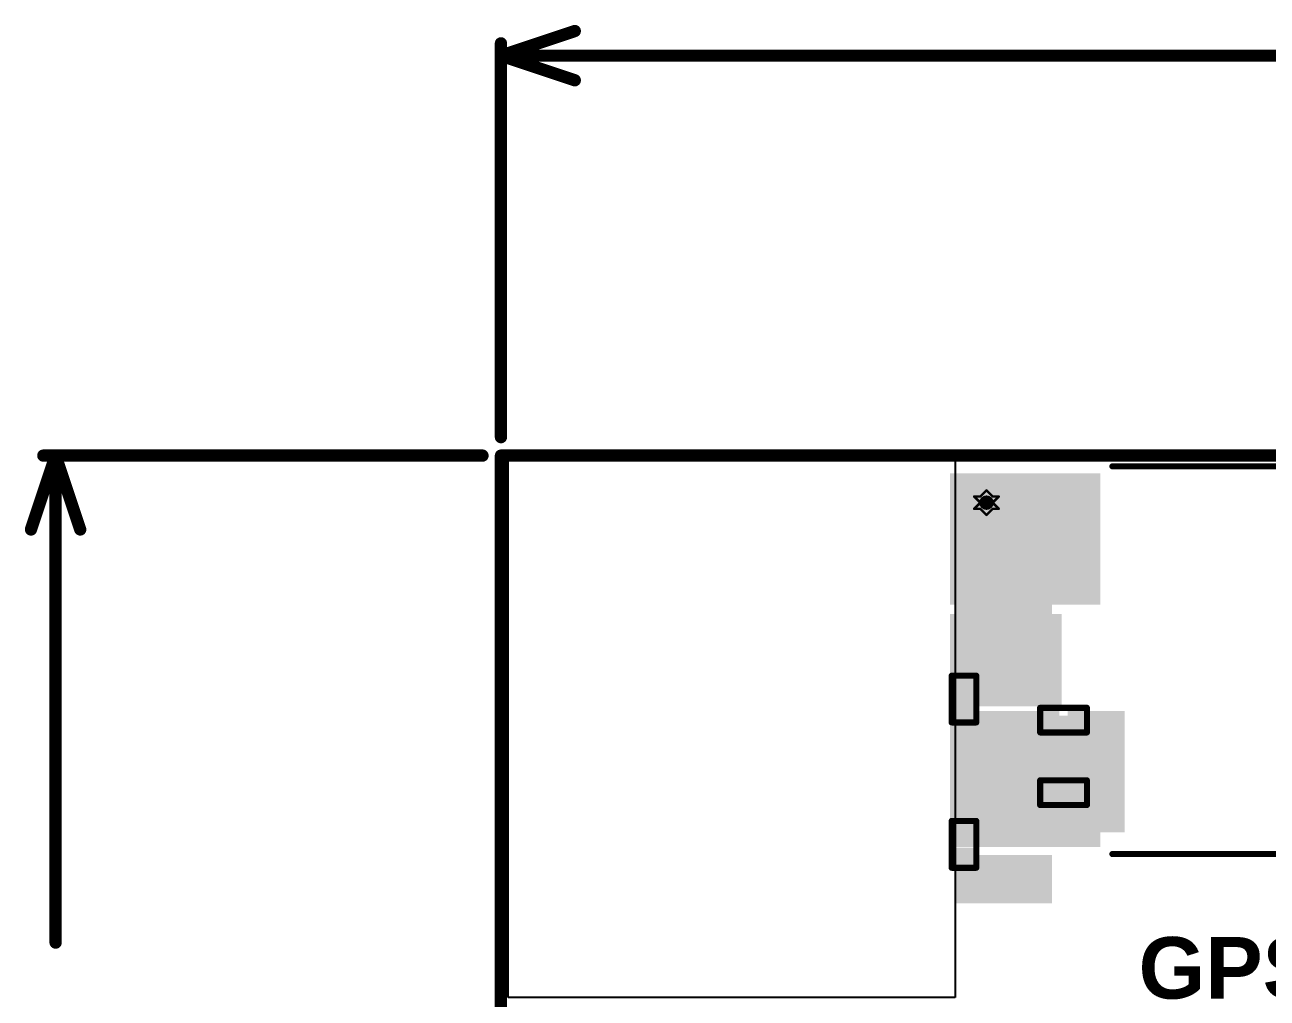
# Model space of a CAD drawing. Header units: inches. Extents: x -10 to 344, y -7 to 75.
# Drawn here: x -9.83 to 15.82, y 18.81 to 38.89 of the extents above; entities that cross this region are included whole.
import ezdxf

# ---------------------------------------------------------------- set-up
doc = ezdxf.new("R2010")
doc.units = ezdxf.units.IN
for name, color, linetype in [('Board Outline', 216, 'Continuous'), ('Bottom Layer', 5, 'Continuous'), ('Bottom Overlay', 54, 'Continuous'), ('Bottom Paste', 16, 'Continuous'), ('Bottom Solder', 6, 'Continuous'), ('Dimensions', 6, 'Continuous'), ('Drill Drawing', 1, 'Continuous'), ('Mid Layer 1', 16, 'Continuous'), ('Mid Layer 2', 76, 'Continuous'), ('Multi-Layer', 9, 'Continuous'), ('Top Layer', 1, 'Continuous'), ('Top Overlay', 2, 'Continuous'), ('Top Paste', 8, 'Continuous'), ('Top Solder', 216, 'Continuous'), ('Via Holes', 16, 'Continuous')]:
    doc.layers.add(name, color=color, linetype=linetype)
doc.styles.add('Arial_Bold', font='', dxfattribs={"height": 0.2})
doc.styles.get('Arial_Bold').set_extended_font_data('Arial', bold=True)

# ---------------------------------------------------------------- blocks, each defined once
blk = doc.blocks.new('T____________0_5___B_1')
at = {"layer": 'Bottom Layer'}
blk.add_hatch(color=5, dxfattribs=at).paths.add_polyline_path([(2.875, -30.126), (3.145, -30.126), (3.145, -30.496), (2.875, -30.496)])
at = {"layer": 'Bottom Paste'}
blk.add_hatch(color=16, dxfattribs=at).paths.add_polyline_path([(2.875, -30.126), (3.145, -30.126), (3.145, -30.496), (2.875, -30.496)])
at = {"layer": 'Bottom Solder'}
blk.add_hatch(color=6, dxfattribs=at).paths.add_polyline_path([(2.774, -30.024), (3.247, -30.024), (3.247, -30.598), (2.774, -30.598)])
blk = doc.blocks.new('R___0201_B_61')
at = {"layer": 'Bottom Layer'}
for points in [[(-0.41, 0.185), (-0.14, 0.185), (-0.14, -0.185), (-0.41, -0.185)], [(0.14, 0.185), (0.41, 0.185), (0.41, -0.185), (0.14, -0.185)]]:
    blk.add_hatch(color=5, dxfattribs=at).paths.add_polyline_path(points)
at = {"layer": 'Bottom Paste'}
for points in [[(-0.41, 0.185), (-0.14, 0.185), (-0.14, -0.185), (-0.41, -0.185)], [(0.14, 0.185), (0.41, 0.185), (0.41, -0.185), (0.14, -0.185)]]:
    blk.add_hatch(color=16, dxfattribs=at).paths.add_polyline_path(points)
at = {"layer": 'Bottom Solder'}
for points in [[(-0.465, 0.24), (-0.085, 0.24), (-0.085, -0.24), (-0.465, -0.24)], [(0.085, 0.24), (0.465, 0.24), (0.465, -0.24), (0.085, -0.24)]]:
    blk.add_hatch(color=6, dxfattribs=at).paths.add_polyline_path(points)
at = {"layer": 'Bottom Overlay'}
for points in [[(-0.483, 0.254, 0.127, 0.127, 0), (0.483, 0.254, 0.127, 0.127, 0)], [(-0.483, 0.254, 0.127, 0.127, 0), (-0.483, -0.254, 0.127, 0.127, 0)], [(0.483, 0.254, 0.127, 0.127, 0), (0.483, -0.254, 0.127, 0.127, 0)], [(-0.483, -0.254, 0.127, 0.127, 0), (0.483, -0.254, 0.127, 0.127, 0)]]:
    blk.add_lwpolyline(points, format="xyseb", dxfattribs=at)
for points in [[(-0.514, 0.254, 0.0635, 0.0635, 1), (-0.451, 0.254, 0.0635, 0.0635, 1)], [(-0.514, 0.254, 0.0635, 0.0635, 1), (-0.451, 0.254, 0.0635, 0.0635, 1)], [(0.451, 0.254, 0.0635, 0.0635, 1), (0.514, 0.254, 0.0635, 0.0635, 1)], [(0.451, 0.254, 0.0635, 0.0635, 1), (0.514, 0.254, 0.0635, 0.0635, 1)], [(-0.514, -0.254, 0.0635, 0.0635, 1), (-0.451, -0.254, 0.0635, 0.0635, 1)], [(-0.514, -0.254, 0.0635, 0.0635, 1), (-0.451, -0.254, 0.0635, 0.0635, 1)], [(0.451, -0.254, 0.0635, 0.0635, 1), (0.514, -0.254, 0.0635, 0.0635, 1)], [(0.451, -0.254, 0.0635, 0.0635, 1), (0.514, -0.254, 0.0635, 0.0635, 1)]]:
    blk.add_lwpolyline(points, format="xyseb", close=True, dxfattribs=at)
blk = doc.blocks.new('R___0201_B_62')
at = {"layer": 'Bottom Layer'}
for points in [[(-0.41, 0.185), (-0.14, 0.185), (-0.14, -0.185), (-0.41, -0.185)], [(0.14, 0.185), (0.41, 0.185), (0.41, -0.185), (0.14, -0.185)]]:
    blk.add_hatch(color=5, dxfattribs=at).paths.add_polyline_path(points)
at = {"layer": 'Bottom Paste'}
for points in [[(-0.41, 0.185), (-0.14, 0.185), (-0.14, -0.185), (-0.41, -0.185)], [(0.14, 0.185), (0.41, 0.185), (0.41, -0.185), (0.14, -0.185)]]:
    blk.add_hatch(color=16, dxfattribs=at).paths.add_polyline_path(points)
at = {"layer": 'Bottom Solder'}
for points in [[(-0.465, 0.24), (-0.085, 0.24), (-0.085, -0.24), (-0.465, -0.24)], [(0.085, 0.24), (0.465, 0.24), (0.465, -0.24), (0.085, -0.24)]]:
    blk.add_hatch(color=6, dxfattribs=at).paths.add_polyline_path(points)
at = {"layer": 'Bottom Overlay'}
for points in [[(0.483, 0.254, 0.127, 0.127, 0), (-0.483, 0.254, 0.127, 0.127, 0)], [(-0.483, 0.254, 0.127, 0.127, 0), (-0.483, -0.254, 0.127, 0.127, 0)], [(0.483, 0.254, 0.127, 0.127, 0), (0.483, -0.254, 0.127, 0.127, 0)], [(0.483, -0.254, 0.127, 0.127, 0), (-0.483, -0.254, 0.127, 0.127, 0)]]:
    blk.add_lwpolyline(points, format="xyseb", dxfattribs=at)
for points in [[(-0.514, 0.254, 0.0635, 0.0635, 1), (-0.451, 0.254, 0.0635, 0.0635, 1)], [(-0.514, 0.254, 0.0635, 0.0635, 1), (-0.451, 0.254, 0.0635, 0.0635, 1)], [(0.451, 0.254, 0.0635, 0.0635, 1), (0.514, 0.254, 0.0635, 0.0635, 1)], [(0.451, 0.254, 0.0635, 0.0635, 1), (0.514, 0.254, 0.0635, 0.0635, 1)], [(-0.514, -0.254, 0.0635, 0.0635, 1), (-0.451, -0.254, 0.0635, 0.0635, 1)], [(-0.514, -0.254, 0.0635, 0.0635, 1), (-0.451, -0.254, 0.0635, 0.0635, 1)], [(0.451, -0.254, 0.0635, 0.0635, 1), (0.514, -0.254, 0.0635, 0.0635, 1)], [(0.451, -0.254, 0.0635, 0.0635, 1), (0.514, -0.254, 0.0635, 0.0635, 1)]]:
    blk.add_lwpolyline(points, format="xyseb", close=True, dxfattribs=at)
blk = doc.blocks.new('R___0201_B_63')
at = {"layer": 'Bottom Layer'}
for points in [[(-0.41, 0.185), (-0.14, 0.185), (-0.14, -0.185), (-0.41, -0.185)], [(0.14, 0.185), (0.41, 0.185), (0.41, -0.185), (0.14, -0.185)]]:
    blk.add_hatch(color=5, dxfattribs=at).paths.add_polyline_path(points)
at = {"layer": 'Bottom Paste'}
for points in [[(-0.41, 0.185), (-0.14, 0.185), (-0.14, -0.185), (-0.41, -0.185)], [(0.14, 0.185), (0.41, 0.185), (0.41, -0.185), (0.14, -0.185)]]:
    blk.add_hatch(color=16, dxfattribs=at).paths.add_polyline_path(points)
at = {"layer": 'Bottom Solder'}
for points in [[(-0.465, 0.24), (-0.085, 0.24), (-0.085, -0.24), (-0.465, -0.24)], [(0.085, 0.24), (0.465, 0.24), (0.465, -0.24), (0.085, -0.24)]]:
    blk.add_hatch(color=6, dxfattribs=at).paths.add_polyline_path(points)
at = {"layer": 'Bottom Overlay'}
for points in [[(-0.483, 0.254, 0.127, 0.127, 0), (0.483, 0.254, 0.127, 0.127, 0)], [(-0.483, -0.254, 0.127, 0.127, 0), (-0.483, 0.254, 0.127, 0.127, 0)], [(0.483, -0.254, 0.127, 0.127, 0), (0.483, 0.254, 0.127, 0.127, 0)], [(-0.483, -0.254, 0.127, 0.127, 0), (0.483, -0.254, 0.127, 0.127, 0)]]:
    blk.add_lwpolyline(points, format="xyseb", dxfattribs=at)
for points in [[(-0.514, 0.254, 0.0635, 0.0635, 1), (-0.451, 0.254, 0.0635, 0.0635, 1)], [(-0.514, 0.254, 0.0635, 0.0635, 1), (-0.451, 0.254, 0.0635, 0.0635, 1)], [(0.451, 0.254, 0.0635, 0.0635, 1), (0.514, 0.254, 0.0635, 0.0635, 1)], [(0.451, 0.254, 0.0635, 0.0635, 1), (0.514, 0.254, 0.0635, 0.0635, 1)], [(-0.514, -0.254, 0.0635, 0.0635, 1), (-0.451, -0.254, 0.0635, 0.0635, 1)], [(-0.514, -0.254, 0.0635, 0.0635, 1), (-0.451, -0.254, 0.0635, 0.0635, 1)], [(0.451, -0.254, 0.0635, 0.0635, 1), (0.514, -0.254, 0.0635, 0.0635, 1)], [(0.451, -0.254, 0.0635, 0.0635, 1), (0.514, -0.254, 0.0635, 0.0635, 1)]]:
    blk.add_lwpolyline(points, format="xyseb", close=True, dxfattribs=at)
blk = doc.blocks.new('R___0201_B_64')
at = {"layer": 'Bottom Layer'}
for points in [[(-0.41, 0.185), (-0.14, 0.185), (-0.14, -0.185), (-0.41, -0.185)], [(0.14, 0.185), (0.41, 0.185), (0.41, -0.185), (0.14, -0.185)]]:
    blk.add_hatch(color=5, dxfattribs=at).paths.add_polyline_path(points)
at = {"layer": 'Bottom Paste'}
for points in [[(-0.41, 0.185), (-0.14, 0.185), (-0.14, -0.185), (-0.41, -0.185)], [(0.14, 0.185), (0.41, 0.185), (0.41, -0.185), (0.14, -0.185)]]:
    blk.add_hatch(color=16, dxfattribs=at).paths.add_polyline_path(points)
at = {"layer": 'Bottom Solder'}
for points in [[(-0.465, 0.24), (-0.085, 0.24), (-0.085, -0.24), (-0.465, -0.24)], [(0.085, 0.24), (0.465, 0.24), (0.465, -0.24), (0.085, -0.24)]]:
    blk.add_hatch(color=6, dxfattribs=at).paths.add_polyline_path(points)
at = {"layer": 'Bottom Overlay'}
for points in [[(-0.483, 0.254, 0.127, 0.127, 0), (0.483, 0.254, 0.127, 0.127, 0)], [(-0.483, 0.254, 0.127, 0.127, 0), (-0.483, -0.254, 0.127, 0.127, 0)], [(0.483, 0.254, 0.127, 0.127, 0), (0.483, -0.254, 0.127, 0.127, 0)], [(-0.483, -0.254, 0.127, 0.127, 0), (0.483, -0.254, 0.127, 0.127, 0)]]:
    blk.add_lwpolyline(points, format="xyseb", dxfattribs=at)
for points in [[(-0.514, 0.254, 0.0635, 0.0635, 1), (-0.451, 0.254, 0.0635, 0.0635, 1)], [(-0.514, 0.254, 0.0635, 0.0635, 1), (-0.451, 0.254, 0.0635, 0.0635, 1)], [(0.451, 0.254, 0.0635, 0.0635, 1), (0.514, 0.254, 0.0635, 0.0635, 1)], [(0.451, 0.254, 0.0635, 0.0635, 1), (0.514, 0.254, 0.0635, 0.0635, 1)], [(-0.514, -0.254, 0.0635, 0.0635, 1), (-0.451, -0.254, 0.0635, 0.0635, 1)], [(-0.514, -0.254, 0.0635, 0.0635, 1), (-0.451, -0.254, 0.0635, 0.0635, 1)], [(0.451, -0.254, 0.0635, 0.0635, 1), (0.514, -0.254, 0.0635, 0.0635, 1)], [(0.451, -0.254, 0.0635, 0.0635, 1), (0.514, -0.254, 0.0635, 0.0635, 1)]]:
    blk.add_lwpolyline(points, format="xyseb", close=True, dxfattribs=at)
blk = doc.blocks.new('P822601_116')
at = {"layer": 'Top Layer'}
for points in [[(-24.8, 4.075), (-21.9, 4.075), (-21.9, 1.575), (-24.8, 1.575)], [(-24.8, 1.175), (-22.7, 1.175), (-22.7, -0.525), (-24.8, -0.525)], [(-24.8, -0.925), (-21.9, -0.925), (-21.9, -3.425), (-24.8, -3.425)]]:
    blk.add_hatch(color=1, dxfattribs=at).paths.add_polyline_path(points)
at = {"layer": 'Top Paste'}
for points in [[(-24.8, 4.075), (-21.9, 4.075), (-21.9, 1.575), (-24.8, 1.575)], [(-24.8, 1.175), (-22.7, 1.175), (-22.7, -0.525), (-24.8, -0.525)], [(-24.8, -0.925), (-21.9, -0.925), (-21.9, -3.425), (-24.8, -3.425)]]:
    blk.add_hatch(color=8, dxfattribs=at).paths.add_polyline_path(points)
at = {"layer": 'Top Solder'}
for points in [[(-24.902, 4.177), (-21.798, 4.177), (-21.798, 1.473), (-24.902, 1.473)], [(-24.902, 1.277), (-22.598, 1.277), (-22.598, -0.627), (-24.902, -0.627)], [(-24.902, -0.823), (-21.798, -0.823), (-21.798, -3.527), (-24.902, -3.527)]]:
    blk.add_hatch(color=216, dxfattribs=at).paths.add_polyline_path(points)
at = {"layer": 'Top Overlay'}
for points in [[(-21.55, 4.325, 0.127, 0.127, 0), (21.05, 4.325, 0.127, 0.127, 0)], [(-21.55, -3.675, 0.127, 0.127, 0), (-11.05, -3.675, 0.127, 0.127, 0)]]:
    blk.add_lwpolyline(points, format="xyseb", dxfattribs=at)
for points in [[(-21.582, 4.325, 0.0635, 0.0635, 1), (-21.518, 4.325, 0.0635, 0.0635, 1)], [(-21.582, -3.675, 0.0635, 0.0635, 1), (-21.518, -3.675, 0.0635, 0.0635, 1)]]:
    blk.add_lwpolyline(points, format="xyseb", close=True, dxfattribs=at)

msp = doc.modelspace()

# ---------------------------------------------------------------- hatches: boundary and pattern name
at = {"layer": 'Bottom Layer'}
for points in [[(11.374, 25.229), (11.374, 29.529), (9.374, 29.529), (9.374, 25.229)], [(11.374, 24.529), (11.374, 25.454), (11.074, 25.454), (11.074, 24.529)], [(11.374, 23.729), (11.374, 24.729), (9.374, 24.729), (9.374, 23.729)], [(12.874, 22.229), (12.874, 24.729), (11.874, 24.729), (11.874, 22.229)], [(9.678, 22.984), (9.678, 23.941), (9.374, 23.941), (9.374, 22.984)], [(11.374, 22.229), (11.374, 23.23), (9.374, 23.23), (9.374, 22.229)], [(11.374, 20.759), (11.374, 21.759), (9.374, 21.759), (9.374, 20.759)]]:
    msp.add_hatch(color=5, dxfattribs=at).paths.add_polyline_path(points)
h = msp.add_hatch(color=5, dxfattribs=at)
edge = h.paths.add_edge_path()
edge.add_arc((10.024, 29.029), 0.3, 0, 360)
at = {"layer": 'Mid Layer 1'}
h = msp.add_hatch(color=16, dxfattribs=at)
edge = h.paths.add_edge_path()
edge.add_arc((10.024, 29.029), 0.3, 0, 360)
at = {"layer": 'Mid Layer 2'}
h = msp.add_hatch(color=76, dxfattribs=at)
edge = h.paths.add_edge_path()
edge.add_arc((10.024, 29.029), 0.3, 0, 360)
at = {"layer": 'Top Layer'}
h = msp.add_hatch(color=1, dxfattribs=at)
edge = h.paths.add_edge_path()
edge.add_arc((10.024, 29.029), 0.3, 0, 360)
at = {"layer": 'Via Holes'}
h = msp.add_hatch(color=7, dxfattribs=at)
edge = h.paths.add_edge_path()
edge.add_arc((10.024, 29.029), 0.15, 0, 360)

# ---------------------------------------------------------------- linework, layer by layer
at = {"layer": 'Board Outline'}
for points in [[(0, 30, 0.254, 0.254, 0), (60, 30, 0.254, 0.254, 0)], [(0, 30, 0.254, 0.254, 0), (0, 0.002, 0.254, 0.254, 0)]]:
    msp.add_lwpolyline(points, format="xyseb", dxfattribs=at)
msp.add_lwpolyline([(-0.064, 30, 0.127, 0.127, 1), (0.063, 30, 0.127, 0.127, 1)], format="xyseb", close=True, dxfattribs=at)
msp.add_lwpolyline([(-0.064, 30, 0.127, 0.127, 1), (0.063, 30, 0.127, 0.127, 1)], format="xyseb", close=True, dxfattribs=at)
at = {"layer": 'Dimensions'}
for points in [[(0, 38.252, 0.254, 0.254, 0), (1.524, 38.76, 0.254, 0.254, 0)], [(0, 30.381, 0.254, 0.254, 0), (0, 38.506, 0.254, 0.254, 0)], [(0, 38.252, 0.254, 0.254, 0), (1.524, 37.744, 0.254, 0.254, 0)], [(0, 38.252, 0.254, 0.254, 0), (24.236, 38.252, 0.254, 0.254, 0)], [(-9.703, 28.476, 0.254, 0.254, 0), (-9.195, 30, 0.254, 0.254, 0)], [(-9.449, 30, 0.254, 0.254, 0), (-0.381, 30, 0.254, 0.254, 0)], [(-9.195, 30, 0.254, 0.254, 0), (-8.687, 28.476, 0.254, 0.254, 0)], [(-9.195, 19.952, 0.254, 0.254, 0), (-9.195, 30, 0.254, 0.254, 0)]]:
    msp.add_lwpolyline(points, format="xyseb", dxfattribs=at)
for points in [[(1.46, 38.76, 0.127, 0.127, 1), (1.587, 38.76, 0.127, 0.127, 1)], [(-0.064, 38.506, 0.127, 0.127, 1), (0.063, 38.506, 0.127, 0.127, 1)], [(-0.064, 38.252, 0.127, 0.127, 1), (0.063, 38.252, 0.127, 0.127, 1)], [(-0.064, 38.252, 0.127, 0.127, 1), (0.063, 38.252, 0.127, 0.127, 1)], [(-0.064, 38.252, 0.127, 0.127, 1), (0.063, 38.252, 0.127, 0.127, 1)], [(1.46, 37.744, 0.127, 0.127, 1), (1.587, 37.744, 0.127, 0.127, 1)], [(-0.064, 30.381, 0.127, 0.127, 1), (0.063, 30.381, 0.127, 0.127, 1)], [(-9.512, 30, 0.127, 0.127, 1), (-9.385, 30, 0.127, 0.127, 1)], [(-9.258, 30, 0.127, 0.127, 1), (-9.131, 30, 0.127, 0.127, 1)], [(-9.258, 30, 0.127, 0.127, 1), (-9.131, 30, 0.127, 0.127, 1)], [(-9.258, 30, 0.127, 0.127, 1), (-9.131, 30, 0.127, 0.127, 1)], [(-0.445, 30, 0.127, 0.127, 1), (-0.318, 30, 0.127, 0.127, 1)], [(-9.766, 28.476, 0.127, 0.127, 1), (-9.639, 28.476, 0.127, 0.127, 1)], [(-8.75, 28.476, 0.127, 0.127, 1), (-8.623, 28.476, 0.127, 0.127, 1)], [(-9.258, 19.952, 0.127, 0.127, 1), (-9.131, 19.952, 0.127, 0.127, 1)]]:
    msp.add_lwpolyline(points, format="xyseb", close=True, dxfattribs=at)
at = {"layer": 'Drill Drawing'}
for points in [[(9.897, 29.156, 0.0508, 0.0508, 0), (10.024, 29.283, 0.0508, 0.0508, 0)], [(10.024, 29.283, 0.0508, 0.0508, 0), (10.151, 29.156, 0.0508, 0.0508, 0)], [(9.77, 29.156, 0.0508, 0.0508, 0), (9.897, 29.029, 0.0508, 0.0508, 0)], [(9.77, 29.156, 0.0508, 0.0508, 0), (9.897, 29.156, 0.0508, 0.0508, 0)], [(9.77, 28.902, 0.0508, 0.0508, 0), (9.897, 29.029, 0.0508, 0.0508, 0)], [(10.151, 29.156, 0.0508, 0.0508, 0), (10.278, 29.156, 0.0508, 0.0508, 0)], [(10.151, 29.029, 0.0508, 0.0508, 0), (10.278, 29.156, 0.0508, 0.0508, 0)], [(10.151, 29.029, 0.0508, 0.0508, 0), (10.278, 28.902, 0.0508, 0.0508, 0)], [(9.77, 28.902, 0.0508, 0.0508, 0), (9.897, 28.902, 0.0508, 0.0508, 0)], [(9.897, 28.902, 0.0508, 0.0508, 0), (10.024, 28.775, 0.0508, 0.0508, 0)], [(10.024, 28.775, 0.0508, 0.0508, 0), (10.151, 28.902, 0.0508, 0.0508, 0)], [(10.151, 28.902, 0.0508, 0.0508, 0), (10.278, 28.902, 0.0508, 0.0508, 0)]]:
    msp.add_lwpolyline(points, format="xyseb", dxfattribs=at)
for points in [[(10.011, 29.283, 0.0254, 0.0254, 1), (10.036, 29.283, 0.0254, 0.0254, 1)], [(10.011, 29.283, 0.0254, 0.0254, 1), (10.036, 29.283, 0.0254, 0.0254, 1)], [(9.757, 29.156, 0.0254, 0.0254, 1), (9.782, 29.156, 0.0254, 0.0254, 1)], [(9.757, 29.156, 0.0254, 0.0254, 1), (9.782, 29.156, 0.0254, 0.0254, 1)], [(9.884, 29.156, 0.0254, 0.0254, 1), (9.909, 29.156, 0.0254, 0.0254, 1)], [(9.884, 29.156, 0.0254, 0.0254, 1), (9.909, 29.156, 0.0254, 0.0254, 1)], [(9.884, 29.029, 0.0254, 0.0254, 1), (9.909, 29.029, 0.0254, 0.0254, 1)], [(9.884, 29.029, 0.0254, 0.0254, 1), (9.909, 29.029, 0.0254, 0.0254, 1)], [(10.138, 29.156, 0.0254, 0.0254, 1), (10.163, 29.156, 0.0254, 0.0254, 1)], [(10.138, 29.156, 0.0254, 0.0254, 1), (10.163, 29.156, 0.0254, 0.0254, 1)], [(10.138, 29.029, 0.0254, 0.0254, 1), (10.163, 29.029, 0.0254, 0.0254, 1)], [(10.138, 29.029, 0.0254, 0.0254, 1), (10.163, 29.029, 0.0254, 0.0254, 1)], [(10.265, 29.156, 0.0254, 0.0254, 1), (10.29, 29.156, 0.0254, 0.0254, 1)], [(10.265, 29.156, 0.0254, 0.0254, 1), (10.29, 29.156, 0.0254, 0.0254, 1)], [(9.757, 28.902, 0.0254, 0.0254, 1), (9.782, 28.902, 0.0254, 0.0254, 1)], [(9.757, 28.902, 0.0254, 0.0254, 1), (9.782, 28.902, 0.0254, 0.0254, 1)], [(9.884, 28.902, 0.0254, 0.0254, 1), (9.909, 28.902, 0.0254, 0.0254, 1)], [(9.884, 28.902, 0.0254, 0.0254, 1), (9.909, 28.902, 0.0254, 0.0254, 1)], [(10.011, 28.775, 0.0254, 0.0254, 1), (10.036, 28.775, 0.0254, 0.0254, 1)], [(10.011, 28.775, 0.0254, 0.0254, 1), (10.036, 28.775, 0.0254, 0.0254, 1)], [(10.138, 28.902, 0.0254, 0.0254, 1), (10.163, 28.902, 0.0254, 0.0254, 1)], [(10.138, 28.902, 0.0254, 0.0254, 1), (10.163, 28.902, 0.0254, 0.0254, 1)], [(10.265, 28.902, 0.0254, 0.0254, 1), (10.29, 28.902, 0.0254, 0.0254, 1)], [(10.265, 28.902, 0.0254, 0.0254, 1), (10.29, 28.902, 0.0254, 0.0254, 1)]]:
    msp.add_lwpolyline(points, format="xyseb", close=True, dxfattribs=at)
at = {"layer": 'Multi-Layer'}
for p, q in [((0.15, 30.022), (9.374, 30.022)), ((0.15, 18.817), (0.15, 30.022)), ((9.374, 30.022), (9.374, 18.817)), ((9.374, 18.817), (0.15, 18.817))]:
    msp.add_line(p, q, dxfattribs=at)

# ---------------------------------------------------------------- block references
for name, p in [('P822601_116', (34.174, 25.454)), ('R___0201_B_63', (11.614, 23.045))]:
    msp.add_blockref(name, p)
for name, p, rotation in [('R___0201_B_61', (9.559, 24.977), 90), ('R___0201_B_62', (11.614, 24.542), 180), ('R___0201_B_64', (9.559, 21.979), 90), ('T____________0_5___B_1', (39.87, 24.685), 270)]:
    msp.add_blockref(name, p, dxfattribs=dict(rotation=rotation))

# ---------------------------------------------------------------- texts
at = {"layer": 'Top Overlay', "style": 'Arial_Bold'}
msp.add_text('GPS ANT', height=1.27, rotation=360, dxfattribs=at).set_placement((13.163, 18.796))

doc.saveas('drawing.dxf')
